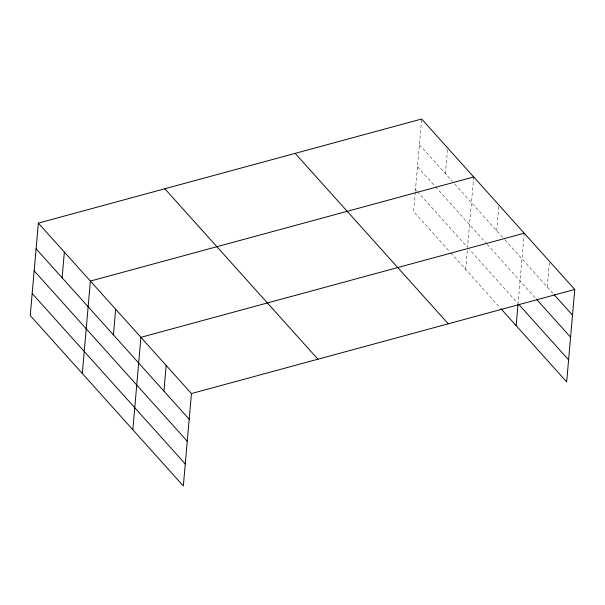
<?xml version="1.0" encoding="UTF-8"?>
<svg xmlns="http://www.w3.org/2000/svg" width="605" height="605" viewBox="0 0 605 605"><rect width="100%" height="100%" fill="white"/><g stroke="black" fill="none" stroke-linecap="round" stroke-linejoin="round"><path stroke-width="0.45" stroke-dasharray="3.02 2.27" d="M415.249 192.171L413.563 211.44L450.128 252.141M415.333 191.248L421.655 119.011M445.431 173.673L447.677 147.983M465.616 269.391L467.468 248.284M473.707 176.963L467.544 247.362L417.352 191.482M496.72 230.77L498.966 205.08M524.225 233.205L518.069 303.612L469.442 249.472M547.238 287.02L549.491 261.33M419.401 144.701L452.245 181.266M454.726 184.026L504.298 239.209M504.925 239.913L553.56 294.053M417.48 166.723L434.829 186.037M435.449 186.733L486.579 243.656M487.214 244.359L535.841 298.499M415.491 189.418L416.732 190.794M450.748 252.829L500.35 308.058"/><path stroke-width="0.91" d="M38.334 223.116L30.25 315.545L183.345 485.989L191.437 393.56L38.334 223.116L421.655 119.011L574.75 289.455L566.666 381.884L500.985 308.762M62.118 277.786L64.364 252.096M82.303 373.497L90.387 281.068L473.707 176.963M113.407 334.883L115.653 309.193M132.828 429.747L140.912 337.318L524.225 233.205M163.925 391.125L166.171 365.435M516.141 325.634L517.986 304.527M191.437 393.56L574.75 289.455M554.188 294.756L572.504 315.144M536.476 299.203L570.576 337.166M518.697 304.315L568.594 359.862M295.157 153.368L448.26 323.811M164.832 188.76L317.927 359.204M36.088 248.806L189.191 419.25M34.16 270.836L187.263 441.272M32.178 293.523L185.274 463.967"/></g></svg>
